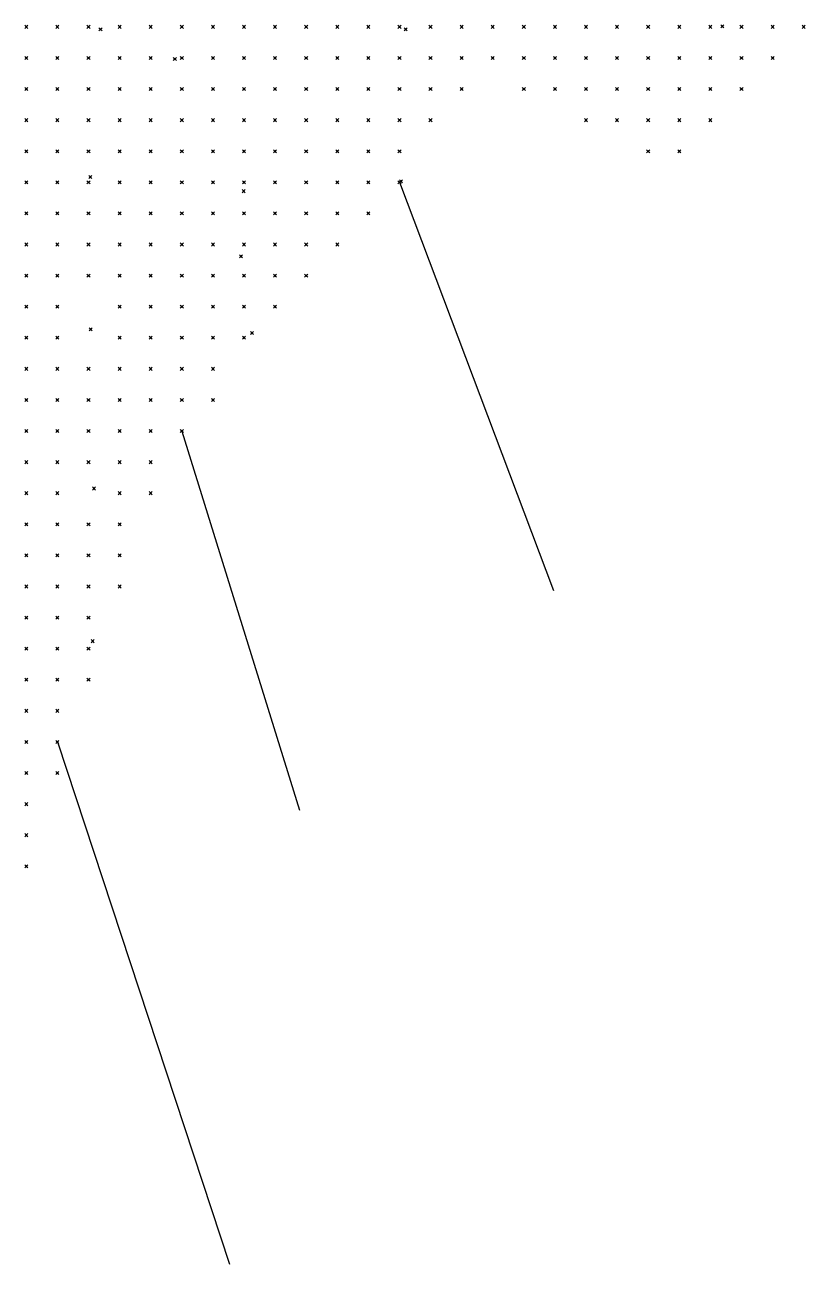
# Model space of a CAD drawing. Header units: metres. Extents: x 441556 to 446409, y 432338 to 461058.
# Drawn here: x 441966.5 to 442041.8, y 460290.3 to 460409.9 of the extents above; entities that cross this region are included whole.
import ezdxf

# ---------------------------------------------------------------- set-up
doc = ezdxf.new("R2010")
doc.units = ezdxf.units.M
doc.header["$MEASUREMENT"] = 0
doc.header["$PDMODE"] = 35
doc.header["$PDSIZE"] = 0.15
doc.layers.add('DTM-BRE-RevN1', color=7, linetype='Continuous')
doc.layers.add('DTM-NOK-RevN_LIDAR_co_lidar', color=91, linetype='Continuous', lineweight=0)
doc.layers.add('DTM-NOK-RevN_RTK', color=32, linetype='Continuous', lineweight=0)

msp = doc.modelspace()

# ---------------------------------------------------------------- linework, layer by layer
at = {"layer": 'DTM-BRE-RevN1'}
for p, q in [((442002.638, 460394.719, 403.342), (442017.485, 460355.327, 403.342)), ((441981.643, 460370.724, 404.696), (441992.989, 460334.149, 404.696)), ((441969.646, 460340.731, 405.653), (441986.231, 460290.347, 405.653))]:
    msp.add_line(p, q, dxfattribs=at)
at = {"layer": 'DTM-NOK-RevN_LIDAR_co_lidar'}
for p in [(441966.646, 460409.716, 405.568), (441969.646, 460409.716, 405.386), (441972.645, 460409.716, 405.226), (441975.644, 460409.716, 405.114), (441978.644, 460409.716, 405.041), (441981.643, 460409.716, 405.011), (441984.642, 460409.716, 404.684), (441987.642, 460409.716, 404.491), (441990.641, 460409.716, 404.205), (441993.64, 460409.716, 403.909), (441996.64, 460409.716, 403.497), (441999.639, 460409.716, 403.262), (442002.638, 460409.716, 402.996), (442005.638, 460409.716, 402.686), (442008.637, 460409.716, 402.331), (442011.636, 460409.716, 402.16), (442014.636, 460409.716, 401.907), (442017.635, 460409.716, 401.5), (442020.634, 460409.716, 400.992), (442023.634, 460409.716, 400.478), (442026.633, 460409.716, 400.151), (442029.632, 460409.716, 400.226), (442032.632, 460409.716, 400.431), (442035.631, 460409.716, 400.824), (442038.631, 460409.716, 400.935), (442041.63, 460409.716, 400.782), (441966.646, 460406.716, 405.594), (441969.646, 460406.716, 405.462), (441972.645, 460406.716, 405.34), (441975.644, 460406.716, 405.209), (441978.644, 460406.716, 405.078), (441981.643, 460406.716, 405.098), (441984.642, 460406.716, 404.733), (441987.642, 460406.716, 404.455), (441990.641, 460406.716, 404.229), (441993.64, 460406.716, 403.924), (441996.64, 460406.716, 403.594), (441999.639, 460406.716, 403.407), (442002.638, 460406.716, 403.195), (442005.638, 460406.716, 402.842), (442008.637, 460406.716, 402.543), (442011.636, 460406.716, 402.4), (442014.636, 460406.716, 402.225), (442017.635, 460406.716, 401.971), (442020.634, 460406.716, 401.472), (442023.634, 460406.716, 401.141), (442026.633, 460406.716, 400.894), (442029.632, 460406.716, 400.823), (442032.632, 460406.716, 400.972), (442035.631, 460406.716, 401.049), (442038.631, 460406.716, 401.06), (441966.646, 460403.717, 405.591), (441969.646, 460403.717, 405.448), (441972.645, 460403.717, 405.219), (441975.644, 460403.717, 405.098), (441978.644, 460403.717, 405.024), (441981.643, 460403.717, 404.976), (441984.642, 460403.717, 404.751), (441987.642, 460403.717, 404.499), (441990.641, 460403.717, 404.218), (441993.64, 460403.717, 403.942), (441996.64, 460403.717, 403.593), (441999.639, 460403.717, 403.452), (442002.638, 460403.717, 403.307), (442005.638, 460403.717, 403.028), (442008.637, 460403.717, 402.749), (442014.636, 460403.717, 402.415), (442017.635, 460403.717, 402.182), (442020.634, 460403.717, 401.827), (442023.634, 460403.717, 401.577), (442026.633, 460403.717, 401.391), (442029.632, 460403.717, 401.301), (442032.632, 460403.717, 401.326), (442035.631, 460403.717, 401.331), (441966.646, 460400.718, 405.501), (441969.646, 460400.718, 405.307), (441972.645, 460400.718, 405.189), (441975.644, 460400.718, 405.14), (441978.644, 460400.718, 405.073), (441981.643, 460400.718, 404.985), (441984.642, 460400.718, 404.824), (441987.642, 460400.718, 404.613), (441990.641, 460400.718, 404.263), (441993.64, 460400.718, 404.01), (441996.64, 460400.718, 403.633), (441999.639, 460400.718, 403.459), (442002.638, 460400.718, 403.329), (442005.638, 460400.718, 403.157), (442020.634, 460400.718, 402.124), (442023.634, 460400.718, 401.942), (442026.633, 460400.718, 401.771), (442029.632, 460400.718, 401.679), (442032.632, 460400.718, 401.568), (441966.646, 460397.718, 405.448), (441969.646, 460397.718, 405.297), (441972.645, 460397.718, 405.241), (441975.644, 460397.718, 405.155), (441978.644, 460397.718, 405.111), (441981.643, 460397.718, 405.028), (441984.642, 460397.718, 404.874), (441987.642, 460397.718, 404.578), (441990.641, 460397.718, 404.304), (441993.64, 460397.718, 404.058), (441996.64, 460397.718, 403.757), (441999.639, 460397.718, 403.465), (442002.638, 460397.718, 403.308), (442026.633, 460397.718, 401.992), (442029.632, 460397.718, 401.904), (441966.646, 460394.719, 405.465), (441969.646, 460394.719, 405.355), (441972.645, 460394.719, 405.24), (441975.644, 460394.719, 405.068), (441978.644, 460394.719, 405), (441981.643, 460394.719, 404.982), (441984.642, 460394.719, 404.933), (441987.642, 460394.719, 404.63), (441990.641, 460394.719, 404.307), (441993.64, 460394.719, 404.059), (441996.64, 460394.719, 403.818), (441999.639, 460394.719, 403.486), (442002.638, 460394.719, 403.342), (441966.646, 460391.72, 405.433), (441969.646, 460391.72, 405.244), (441972.645, 460391.72, 405.075), (441975.644, 460391.72, 405.013), (441978.644, 460391.72, 404.954), (441981.643, 460391.72, 404.929), (441984.642, 460391.72, 404.883), (441987.642, 460391.72, 404.708), (441990.641, 460391.72, 404.301), (441993.64, 460391.72, 404.013), (441996.64, 460391.72, 403.841), (441999.639, 460391.72, 403.511), (441966.646, 460388.72, 405.408), (441969.646, 460388.72, 405.267), (441972.645, 460388.72, 405.117), (441975.644, 460388.72, 405.013), (441978.644, 460388.72, 404.936), (441981.643, 460388.72, 404.867), (441984.642, 460388.72, 404.776), (441987.642, 460388.72, 404.719), (441990.641, 460388.72, 404.391), (441993.64, 460388.72, 404.077), (441996.64, 460388.72, 403.873), (441966.646, 460385.721, 405.44), (441969.646, 460385.721, 405.261), (441972.645, 460385.721, 405.076), (441975.644, 460385.721, 404.912), (441978.644, 460385.721, 404.818), (441981.643, 460385.721, 404.75), (441984.642, 460385.721, 404.666), (441987.642, 460385.721, 404.662), (441990.641, 460385.721, 404.488), (441993.64, 460385.721, 404.126), (441966.646, 460382.722, 405.358), (441969.646, 460382.722, 405.153), (441975.644, 460382.722, 404.847), (441978.644, 460382.722, 404.749), (441981.643, 460382.722, 404.711), (441984.642, 460382.722, 404.639), (441987.642, 460382.722, 404.523), (441990.641, 460382.722, 404.489), (441966.646, 460379.722, 405.343), (441969.646, 460379.722, 405.176), (441975.644, 460379.722, 404.867), (441978.644, 460379.722, 404.721), (441981.643, 460379.722, 404.609), (441984.642, 460379.722, 404.544), (441987.642, 460379.722, 404.461), (441966.646, 460376.723, 405.349), (441969.646, 460376.723, 405.17), (441972.645, 460376.723, 404.96), (441975.644, 460376.723, 404.797), (441978.644, 460376.723, 404.661), (441981.643, 460376.723, 404.561), (441984.642, 460376.723, 404.498), (441966.646, 460373.724, 405.218), (441969.646, 460373.724, 405.044), (441972.645, 460373.724, 404.851), (441975.644, 460373.724, 404.758), (441978.644, 460373.724, 404.673), (441981.643, 460373.724, 404.617), (441984.642, 460373.724, 404.602), (441966.646, 460370.724, 405.142), (441969.646, 460370.724, 405.021), (441972.645, 460370.724, 404.927), (441975.644, 460370.724, 404.834), (441978.644, 460370.724, 404.76), (441981.643, 460370.724, 404.696), (441966.646, 460367.725, 405.265), (441969.646, 460367.725, 405.142), (441972.645, 460367.725, 405.013), (441975.644, 460367.725, 404.911), (441978.644, 460367.725, 404.805), (441966.646, 460364.726, 405.363), (441969.646, 460364.726, 405.251), (441975.644, 460364.726, 404.975), (441978.644, 460364.726, 404.881), (441966.646, 460361.726, 405.448), (441969.646, 460361.726, 405.327), (441972.645, 460361.726, 405.155), (441975.644, 460361.726, 405), (441966.646, 460358.727, 405.443), (441969.646, 460358.727, 405.283), (441972.645, 460358.727, 405.126), (441975.644, 460358.727, 404.949), (441966.646, 460355.728, 405.359), (441969.646, 460355.728, 405.2), (441972.645, 460355.728, 405.088), (441975.644, 460355.728, 404.982), (441966.646, 460352.728, 405.448), (441969.646, 460352.728, 405.395), (441972.645, 460352.728, 405.287), (441966.646, 460349.729, 405.618), (441969.646, 460349.729, 405.528), (441972.645, 460349.729, 405.387), (441966.646, 460346.73, 405.622), (441969.646, 460346.73, 405.434), (441972.645, 460346.73, 405.334), (441966.646, 460343.73, 405.703), (441969.646, 460343.73, 405.513), (441966.646, 460340.731, 405.774), (441969.646, 460340.731, 405.653), (441966.646, 460337.732, 405.686), (441969.646, 460337.732, 405.57), (441966.646, 460334.732, 405.684), (441966.646, 460331.733, 405.823), (441966.646, 460328.734, 405.796)]:
    msp.add_point(p, dxfattribs=at)
at = {"layer": 'DTM-NOK-RevN_RTK'}
for p in [(442033.775, 460409.766, 400.576), (441973.795, 460409.474, 405.348), (442003.246, 460409.478, 403.092), (441980.966, 460406.617, 405.285), (441972.808, 460395.229, 405.369), (442002.796, 460394.822, 403.563), (441987.608, 460393.866, 404.856), (441987.356, 460387.573, 404.971), (441972.854, 460380.544, 405.284), (441988.413, 460380.177, 404.72), (441973.166, 460365.18, 405.211), (441973.043, 460350.457, 405.323)]:
    msp.add_point(p, dxfattribs=at)

doc.saveas('drawing.dxf')
